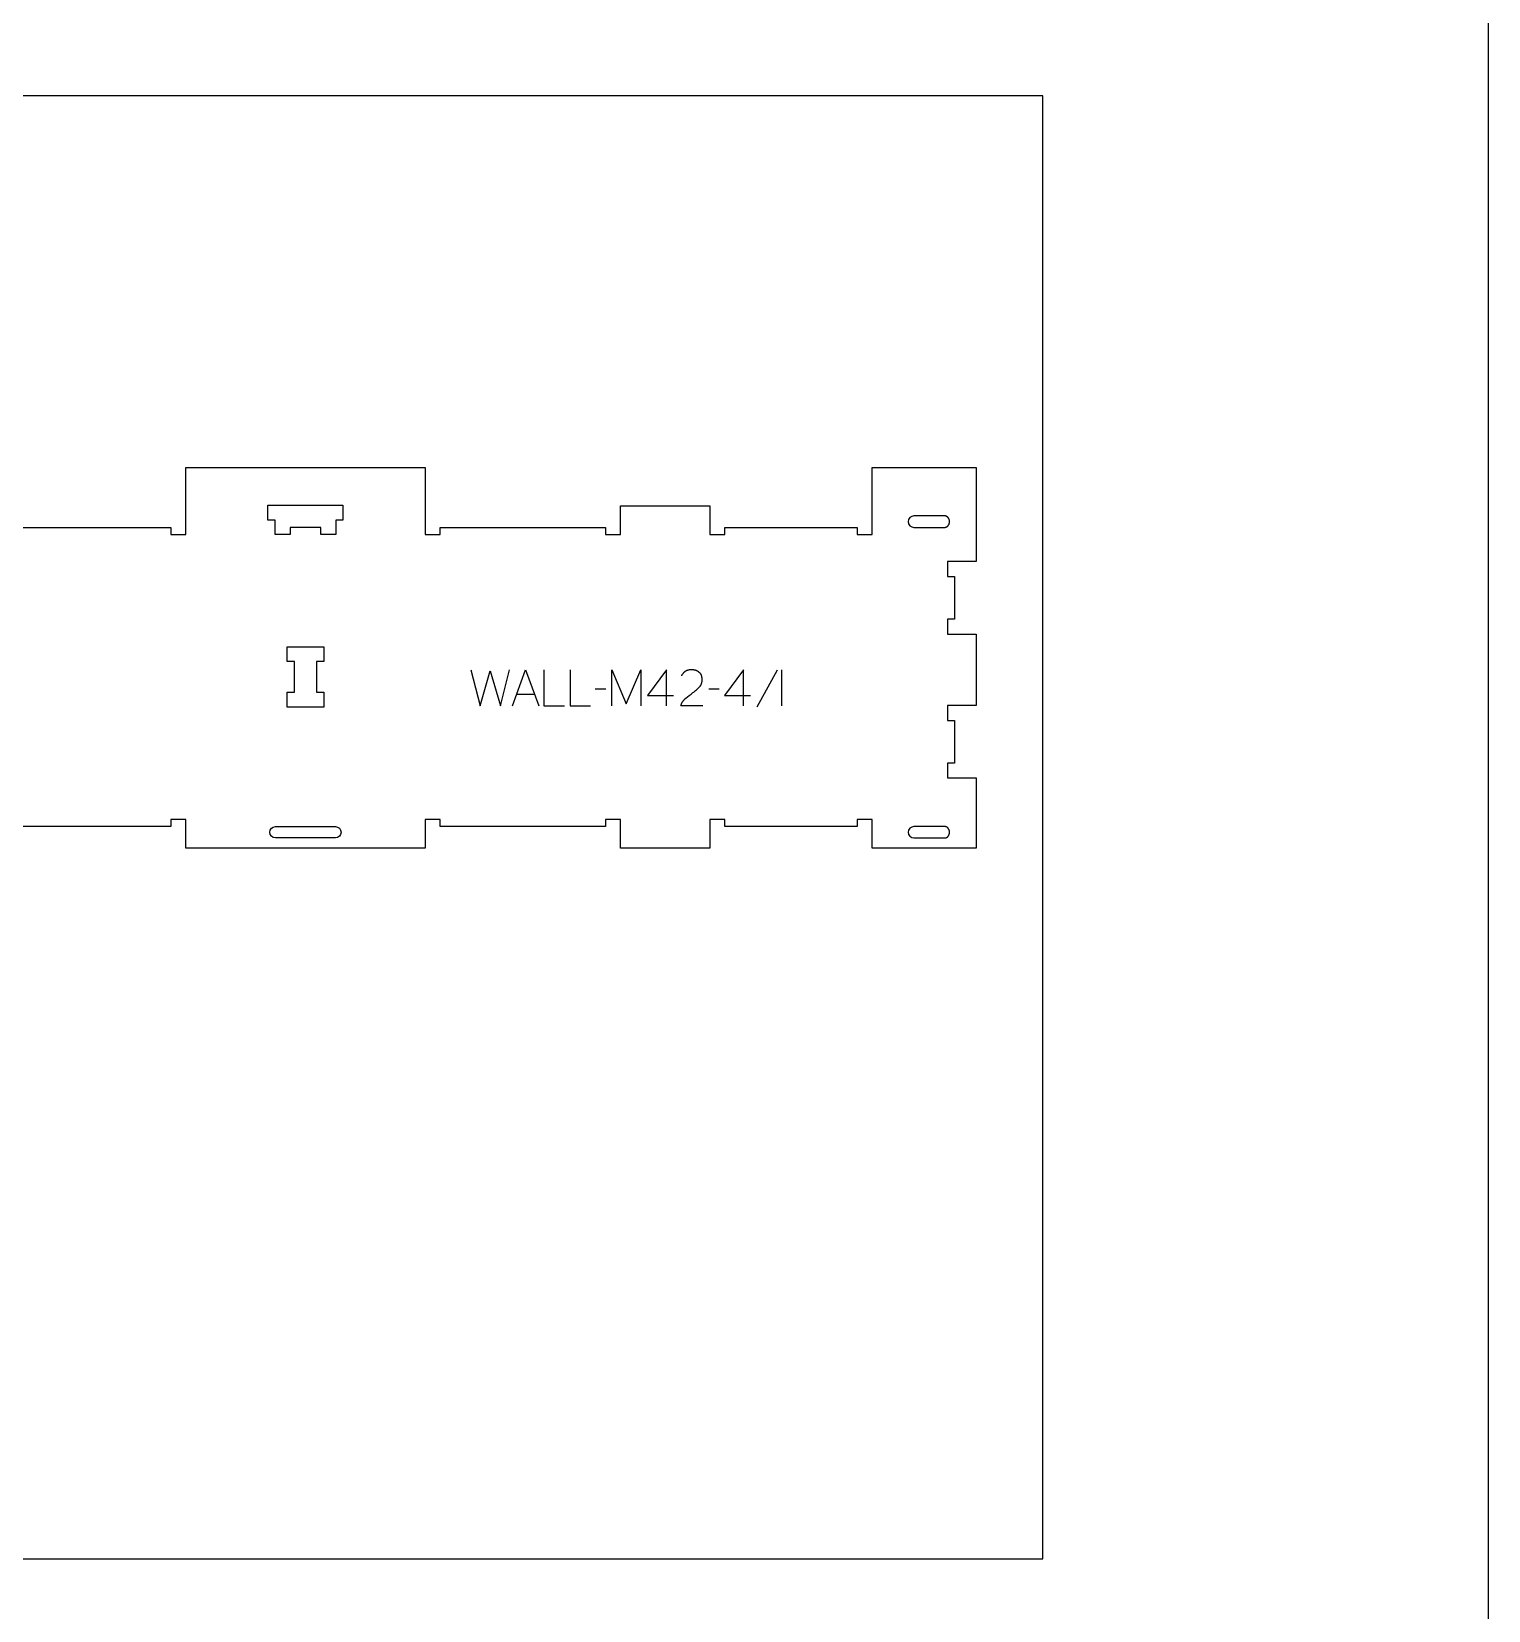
# Model space of a CAD drawing. Extents: x -10701 to -7518, y -27186 to -19593.
# Drawn here: x -8733 to -7518, y -25520 to -24203 of the extents above; entities that cross this region are included whole.
import ezdxf

# ---------------------------------------------------------------- set-up
doc = ezdxf.new("R2010")
doc.units = 0
for name, color, linetype in [('0_SHEET_SPRUCEPLY_2440X122', 1, 'CONTINUOUS'), ('1_ANYTOOL_1MMDEEP_LABELS_S', 2, 'CONTINUOUS'), ('3_ANYTOOL_CUTTHROUGH_INSID', 4, 'CONTINUOUS'), ('4_ANYTOOL_CUTTHROUGH_OUTSI', 5, 'CONTINUOUS'), ('DONOTCUT', 18, 'CONTINUOUS')]:
    doc.layers.add(name, color=color, linetype=linetype)

msp = doc.modelspace()

# ---------------------------------------------------------------- linework, layer by layer
at = {"layer": '0_SHEET_SPRUCEPLY_2440X122'}
msp.add_lwpolyline([(-10329.7, -24256.7), (-10329.7, -25476.7), (-7889.7, -25476.7), (-7889.7, -24256.7)], close=True, dxfattribs=at)
at = {"layer": '1_ANYTOOL_1MMDEEP_LABELS_S'}
for points in [[(-8366.6, -24735.4), (-8358.8, -24765.4), (-8350.4, -24736.3), (-8341.9, -24765.4), (-8334.4, -24735.4)], [(-8331.8, -24765.4), (-8321, -24735.4), (-8309.9, -24765.4)], [(-8305.6, -24735.4), (-8305.6, -24765.4), (-8288.5, -24765.4)], [(-8283.8, -24735.4), (-8283.8, -24765.4), (-8266.7, -24765.4)], [(-8248.9, -24765.4), (-8248.9, -24735.4), (-8236.9, -24763.7), (-8224.9, -24735.5), (-8224.9, -24765.4)], [(-8203.4, -24765.4), (-8203.3, -24735.3), (-8219.3, -24756.7)], [(-8173.1, -24765.3), (-8191.4, -24765.3), (-8191.3, -24764.8), (-8191.2, -24764.6), (-8191.1, -24764.4), (-8191, -24764.2), (-8191, -24763.9), (-8190.9, -24763.7), (-8190.8, -24763.5), (-8190.7, -24763.3), (-8190.6, -24763.1), (-8190.5, -24762.9), (-8190.3, -24762.7), (-8190.2, -24762.5), (-8190.1, -24762.3), (-8190, -24762.1), (-8189.9, -24761.9), (-8189.7, -24761.7), (-8189.6, -24761.5), (-8189.5, -24761.3), (-8189.3, -24761.1), (-8189.2, -24761), (-8189, -24760.8), (-8188.9, -24760.6), (-8188.7, -24760.4), (-8188.6, -24760.3), (-8188.4, -24760.1), (-8188.3, -24759.9), (-8188.1, -24759.8), (-8187.9, -24759.6), (-8187.7, -24759.4), (-8187.4, -24759.1), (-8185.9, -24757.9), (-8184.4, -24756.7), (-8182.9, -24755.6), (-8181.4, -24754.4), (-8180.6, -24753.9), (-8179.9, -24753.3), (-8179.2, -24752.7), (-8178.5, -24752.1), (-8177.8, -24751.6), (-8177.2, -24750.9), (-8176.6, -24750.3), (-8176, -24749.7), (-8175.8, -24749.6), (-8175.7, -24749.4), (-8175.5, -24749.2), (-8175.4, -24749.1), (-8175.3, -24748.9), (-8175.2, -24748.7), (-8175, -24748.6), (-8174.9, -24748.4), (-8174.8, -24748.2), (-8174.7, -24748.1), (-8174.6, -24747.9), (-8174.5, -24747.7), (-8174.4, -24747.5), (-8174.4, -24747.3), (-8174.3, -24747.1), (-8174.2, -24746.9), (-8174.1, -24746.8), (-8174.1, -24746.6), (-8174, -24746.4), (-8173.9, -24746.2), (-8173.9, -24746), (-8173.8, -24745.8), (-8173.8, -24745.6), (-8173.8, -24745.3), (-8173.7, -24745.1), (-8173.7, -24744.9), (-8173.7, -24744.7), (-8173.6, -24744.5), (-8173.6, -24744.3), (-8173.6, -24744), (-8173.6, -24743.8), (-8173.6, -24743.6), (-8173.6, -24743.3), (-8173.6, -24743.1), (-8173.6, -24742.9), (-8173.6, -24742.6), (-8173.7, -24742.4), (-8173.7, -24742.2), (-8173.7, -24741.9), (-8173.8, -24741.7), (-8173.8, -24741.5), (-8173.9, -24741.3), (-8173.9, -24741.1), (-8174, -24740.8), (-8174, -24740.6), (-8174.1, -24740.4), (-8174.2, -24740.2), (-8174.2, -24740), (-8174.3, -24739.9), (-8174.4, -24739.7), (-8174.5, -24739.5), (-8174.6, -24739.3), (-8174.7, -24739.1), (-8174.8, -24739), (-8174.9, -24738.8), (-8175, -24738.6), (-8175.2, -24738.5), (-8175.3, -24738.3), (-8175.4, -24738.2), (-8175.5, -24738), (-8175.7, -24737.9), (-8175.8, -24737.7), (-8176, -24737.6), (-8176.1, -24737.5), (-8176.3, -24737.3), (-8176.5, -24737.2), (-8176.6, -24737.1), (-8176.8, -24737), (-8177, -24736.9), (-8177.1, -24736.8), (-8177.3, -24736.6), (-8177.5, -24736.5), (-8177.7, -24736.4), (-8177.8, -24736.4), (-8178, -24736.3), (-8178.2, -24736.2), (-8178.4, -24736.1), (-8178.6, -24736), (-8178.8, -24736), (-8179, -24735.9), (-8179.2, -24735.8), (-8179.4, -24735.8), (-8179.6, -24735.7), (-8179.8, -24735.7), (-8180, -24735.6), (-8180.2, -24735.6), (-8180.5, -24735.5), (-8180.7, -24735.5), (-8180.9, -24735.5), (-8181.1, -24735.4), (-8181.4, -24735.4), (-8181.6, -24735.4), (-8181.8, -24735.4), (-8182, -24735.4), (-8182.5, -24735.4), (-8182.9, -24735.4), (-8183.3, -24735.4), (-8183.6, -24735.4), (-8184, -24735.4), (-8184.3, -24735.5), (-8184.6, -24735.5), (-8185, -24735.6), (-8185.3, -24735.7), (-8185.6, -24735.8), (-8185.7, -24735.8), (-8185.9, -24735.9), (-8186, -24735.9), (-8186.2, -24736), (-8186.3, -24736), (-8186.5, -24736.1), (-8186.6, -24736.1), (-8186.8, -24736.2), (-8186.9, -24736.3), (-8187.1, -24736.3), (-8187.2, -24736.4), (-8187.3, -24736.5), (-8187.5, -24736.6), (-8187.6, -24736.6), (-8187.7, -24736.7), (-8187.9, -24736.8), (-8188, -24736.9), (-8188.1, -24737), (-8188.2, -24737.1), (-8188.4, -24737.2), (-8188.5, -24737.3), (-8188.6, -24737.4), (-8188.7, -24737.5), (-8188.8, -24737.6), (-8189, -24737.7), (-8189.1, -24737.8), (-8189.2, -24737.9), (-8189.3, -24738), (-8189.4, -24738.1), (-8189.5, -24738.2), (-8189.6, -24738.4), (-8189.7, -24738.5), (-8189.9, -24738.7), (-8190.1, -24739), (-8190.3, -24739.3), (-8190.5, -24739.6), (-8190.7, -24739.8), (-8190.8, -24740.2), (-8191, -24740.5)], [(-8139.2, -24765.4), (-8139.1, -24735.3), (-8155.1, -24756.7)], [(-8111, -24735.8), (-8128.1, -24766.6)], [(-8107.4, -24735.4), (-8107.4, -24765.4)], [(-8328.4, -24755.8), (-8313.5, -24755.8)], [(-8254.1, -24751.5), (-8262.8, -24751.6)], [(-8219.3, -24756.7), (-8197.6, -24756.7)], [(-8159.4, -24751.5), (-8168.2, -24751.6)], [(-8155.1, -24756.7), (-8133.4, -24756.7)]]:
    msp.add_lwpolyline(points, dxfattribs=at)
at = {"layer": '3_ANYTOOL_CUTTHROUGH_INSID', "color": 4}
for points in [[(-8517.2, -24616.6), (-8517.2, -24622.6), (-8529.7, -24622.6), (-8529.7, -24610.6), (-8535.7, -24610.6), (-8535.7, -24598.1), (-8473.2, -24598.1), (-8473.2, -24610.6), (-8479.2, -24610.6), (-8479.2, -24622.6), (-8491.7, -24622.6), (-8491.7, -24616.6)], [(-8495.2, -24728.6), (-8495.2, -24754.1), (-8489.2, -24754.1), (-8489.2, -24766.6), (-8519.7, -24766.6), (-8519.7, -24754.1), (-8513.7, -24754.1), (-8513.7, -24728.6), (-8519.7, -24728.6), (-8519.7, -24716.1), (-8489.2, -24716.1), (-8489.2, -24728.6)]]:
    msp.add_lwpolyline(points, close=True, dxfattribs=at)
for points in [[(-7997.1, -24607.1, 1), (-7997.1, -24616.6), (-7971.4, -24616.6), (-7971.3, -24616.6), (-7971.2, -24616.6), (-7971.1, -24616.6), (-7971, -24616.6), (-7970.9, -24616.6), (-7970.8, -24616.5), (-7970.7, -24616.5), (-7970.6, -24616.5), (-7970.5, -24616.5), (-7970.4, -24616.5), (-7970.3, -24616.4), (-7970.2, -24616.4), (-7970.1, -24616.4), (-7970, -24616.3), (-7969.9, -24616.3), (-7969.9, -24616.2), (-7969.8, -24616.2), (-7969.7, -24616.1), (-7969.6, -24616.1), (-7969.5, -24616), (-7969.4, -24616), (-7969.3, -24615.9), (-7969.2, -24615.9), (-7969.1, -24615.8), (-7969, -24615.7), (-7969, -24615.6), (-7968.9, -24615.6), (-7968.8, -24615.5), (-7968.7, -24615.4), (-7968.6, -24615.3), (-7968.6, -24615.2), (-7968.5, -24615.2), (-7968.4, -24615.1), (-7968.4, -24615), (-7968.3, -24614.9), (-7968.2, -24614.8), (-7968.2, -24614.7), (-7968.1, -24614.6), (-7968.1, -24614.5), (-7968, -24614.4), (-7968, -24614.3), (-7967.9, -24614.2), (-7967.9, -24614.1), (-7967.8, -24614), (-7967.8, -24613.9), (-7967.7, -24613.8), (-7967.7, -24613.7), (-7967.7, -24613.6), (-7967.6, -24613.5), (-7967.6, -24613.4), (-7967.6, -24613.2), (-7967.5, -24613.1), (-7967.5, -24613), (-7967.5, -24612.9), (-7967.5, -24612.8), (-7967.5, -24612.7), (-7967.4, -24612.6), (-7967.4, -24612.5), (-7967.4, -24612.4), (-7967.4, -24612.3), (-7967.4, -24612.2), (-7967.4, -24612.1), (-7967.4, -24612), (-7967.4, -24611.8), (-7967.4, -24611.7), (-7967.4, -24611.6), (-7967.4, -24611.5), (-7967.4, -24611.4), (-7967.4, -24611.3), (-7967.4, -24611.2), (-7967.4, -24611.1), (-7967.5, -24611), (-7967.5, -24610.9), (-7967.5, -24610.8), (-7967.5, -24610.7), (-7967.5, -24610.6), (-7967.6, -24610.4), (-7967.6, -24610.3), (-7967.6, -24610.2), (-7967.7, -24610.1), (-7967.7, -24610), (-7967.7, -24609.9), (-7967.8, -24609.8), (-7967.8, -24609.7), (-7967.9, -24609.6), (-7967.9, -24609.5), (-7968, -24609.4), (-7968, -24609.3), (-7968.1, -24609.2), (-7968.1, -24609.1), (-7968.2, -24609), (-7968.2, -24608.9), (-7968.3, -24608.8), (-7968.4, -24608.7), (-7968.4, -24608.6), (-7968.5, -24608.5), (-7968.6, -24608.4), (-7968.6, -24608.4), (-7968.7, -24608.3), (-7968.8, -24608.2), (-7968.9, -24608.1), (-7969, -24608), (-7969, -24608), (-7969.1, -24607.9), (-7969.2, -24607.8), (-7969.3, -24607.8), (-7969.4, -24607.7), (-7969.5, -24607.7), (-7969.6, -24607.6), (-7969.7, -24607.5), (-7969.8, -24607.5), (-7969.9, -24607.4), (-7969.9, -24607.4), (-7970, -24607.4), (-7970.1, -24607.3), (-7970.2, -24607.3), (-7970.3, -24607.3), (-7970.4, -24607.2), (-7970.5, -24607.2), (-7970.6, -24607.2), (-7970.7, -24607.2), (-7970.8, -24607.1), (-7970.9, -24607.1), (-7971, -24607.1), (-7971.1, -24607.1), (-7971.2, -24607.1), (-7971.3, -24607.1), (-7971.4, -24607.1)], [(-8479.5, -24875.6), (-8529.5, -24875.6, -1), (-8529.5, -24866.1), (-8479.5, -24866.1, -1)], [(-7997.1, -24875.6), (-7971.4, -24875.6), (-7971.3, -24875.6), (-7971.2, -24875.6), (-7971.1, -24875.6), (-7971, -24875.6), (-7970.9, -24875.6), (-7970.8, -24875.5), (-7970.7, -24875.5), (-7970.6, -24875.5), (-7970.5, -24875.5), (-7970.4, -24875.5), (-7970.3, -24875.4), (-7970.2, -24875.4), (-7970.1, -24875.4), (-7970, -24875.3), (-7969.9, -24875.3), (-7969.9, -24875.2), (-7969.8, -24875.2), (-7969.7, -24875.1), (-7969.6, -24875.1), (-7969.5, -24875), (-7969.4, -24875), (-7969.3, -24874.9), (-7969.2, -24874.9), (-7969.1, -24874.8), (-7969, -24874.7), (-7969, -24874.6), (-7968.9, -24874.6), (-7968.8, -24874.5), (-7968.7, -24874.4), (-7968.6, -24874.3), (-7968.6, -24874.2), (-7968.5, -24874.2), (-7968.4, -24874.1), (-7968.4, -24874), (-7968.3, -24873.9), (-7968.2, -24873.8), (-7968.2, -24873.7), (-7968.1, -24873.6), (-7968.1, -24873.5), (-7968, -24873.4), (-7968, -24873.3), (-7967.9, -24873.2), (-7967.9, -24873.1), (-7967.8, -24873), (-7967.8, -24872.9), (-7967.7, -24872.8), (-7967.7, -24872.7), (-7967.7, -24872.6), (-7967.6, -24872.5), (-7967.6, -24872.4), (-7967.6, -24872.2), (-7967.5, -24872.1), (-7967.5, -24872), (-7967.5, -24871.9), (-7967.5, -24871.8), (-7967.5, -24871.7), (-7967.4, -24871.6), (-7967.4, -24871.5), (-7967.4, -24871.4), (-7967.4, -24871.3), (-7967.4, -24871.2), (-7967.4, -24871.1), (-7967.4, -24871), (-7967.4, -24870.8), (-7967.4, -24870.7), (-7967.4, -24870.6), (-7967.4, -24870.5), (-7967.4, -24870.4), (-7967.4, -24870.3), (-7967.4, -24870.2), (-7967.4, -24870.1), (-7967.5, -24870), (-7967.5, -24869.9), (-7967.5, -24869.8), (-7967.5, -24869.7), (-7967.5, -24869.6), (-7967.6, -24869.4), (-7967.6, -24869.3), (-7967.6, -24869.2), (-7967.7, -24869.1), (-7967.7, -24869), (-7967.7, -24868.9), (-7967.8, -24868.8), (-7967.8, -24868.7), (-7967.9, -24868.6), (-7967.9, -24868.5), (-7968, -24868.4), (-7968, -24868.3), (-7968.1, -24868.2), (-7968.1, -24868.1), (-7968.2, -24868), (-7968.2, -24867.9), (-7968.3, -24867.8), (-7968.4, -24867.7), (-7968.4, -24867.6), (-7968.5, -24867.5), (-7968.6, -24867.4), (-7968.6, -24867.4), (-7968.7, -24867.3), (-7968.8, -24867.2), (-7968.9, -24867.1), (-7969, -24867), (-7969, -24867), (-7969.1, -24866.9), (-7969.2, -24866.8), (-7969.3, -24866.8), (-7969.4, -24866.7), (-7969.5, -24866.7), (-7969.6, -24866.6), (-7969.7, -24866.5), (-7969.8, -24866.5), (-7969.9, -24866.4), (-7969.9, -24866.4), (-7970, -24866.4), (-7970.1, -24866.3), (-7970.2, -24866.3), (-7970.3, -24866.3), (-7970.4, -24866.2), (-7970.5, -24866.2), (-7970.6, -24866.2), (-7970.7, -24866.2), (-7970.8, -24866.1), (-7970.9, -24866.1), (-7971, -24866.1), (-7971.1, -24866.1), (-7971.2, -24866.1), (-7971.3, -24866.1), (-7971.4, -24866.1), (-7997.1, -24866.1, 1)]]:
    msp.add_lwpolyline(points, format="xyb", close=True, dxfattribs=at)
at = {"layer": '4_ANYTOOL_CUTTHROUGH_OUTSI', "color": 5}
msp.add_lwpolyline([(-8754.7, -24616.6), (-8616.7, -24616.6), (-8616.7, -24622.6), (-8604.2, -24622.6), (-8604.2, -24566.6), (-8404.7, -24566.6), (-8404.7, -24622.3), (-8404.7, -24622.6), (-8392.2, -24622.6), (-8392.2, -24616.6), (-8254.2, -24616.6), (-8254.2, -24622.6), (-8241.7, -24622.6), (-8241.7, -24598.6), (-8167.2, -24598.6), (-8167.2, -24622.6), (-8154.7, -24622.6), (-8154.7, -24616.6), (-8054.5, -24616.6), (-8044.4, -24616.6), (-8044.4, -24622.6), (-8031.9, -24622.6), (-8031.9, -24566.6), (-7945.2, -24566.6), (-7945.2, -24645.1), (-7969.2, -24645.1), (-7969.2, -24657.6), (-7963.2, -24657.6), (-7963.2, -24693.1), (-7969.2, -24693.1), (-7969.2, -24705.6), (-7945.2, -24705.6), (-7945.2, -24765.1), (-7969.2, -24765.1), (-7969.2, -24777.6), (-7963.2, -24777.6), (-7963.2, -24813.1), (-7969.2, -24813.1), (-7969.2, -24825.6), (-7945.2, -24825.6), (-7945.2, -24825.6), (-7945.2, -24884.1), (-8031.9, -24884.1), (-8031.9, -24860.1), (-8044.4, -24860.1), (-8044.4, -24866.1), (-8054.5, -24866.1), (-8154.7, -24866.1), (-8154.7, -24860.1), (-8167.2, -24860.1), (-8167.2, -24884.1), (-8241.7, -24884.1), (-8241.7, -24860.1), (-8254.2, -24860.1), (-8254.2, -24866.1), (-8392.2, -24866.1), (-8392.2, -24860.1), (-8404.7, -24860.1), (-8404.7, -24884.1), (-8604.2, -24884.1), (-8604.2, -24860.3), (-8604.2, -24860.1), (-8616.7, -24860.1), (-8616.7, -24866.1), (-8654.5, -24866.1), (-8754.7, -24866.1)], dxfattribs=at)
at = {"layer": 'DONOTCUT'}
msp.add_lwpolyline([(-10701.4, -27186.1), (-7518, -27186.1), (-7518, -19592.7), (-10701.4, -19592.7)], close=True, dxfattribs=at)

doc.saveas('drawing.dxf')
